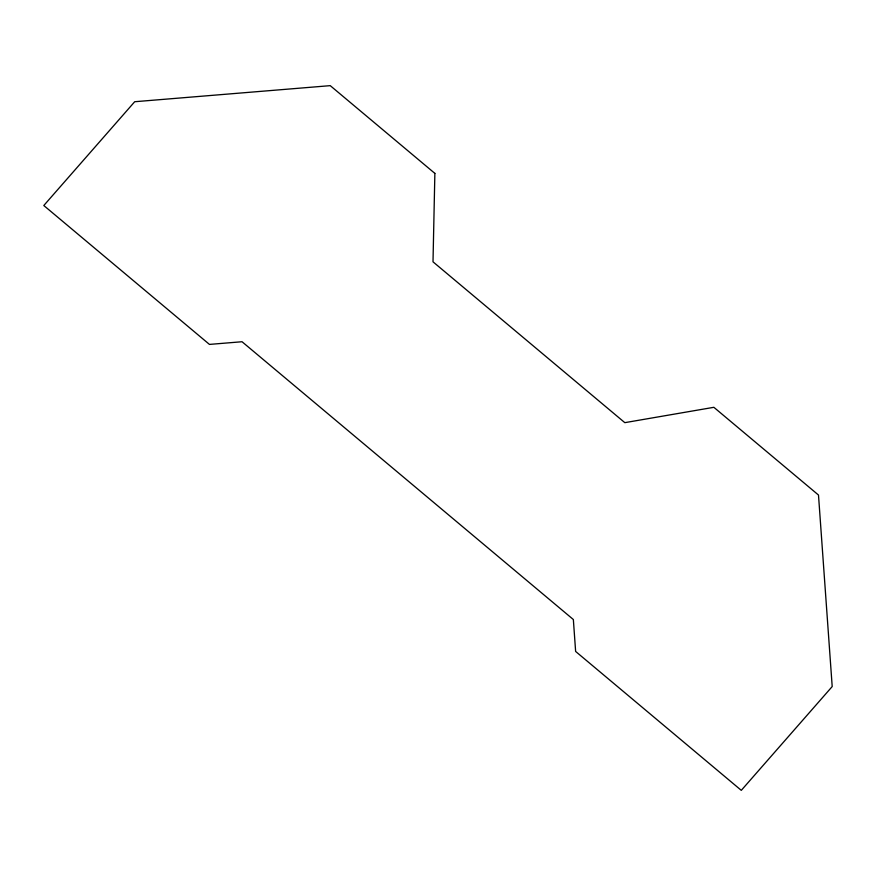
<?xml version="1.0" encoding="UTF-8"?>
<svg xmlns="http://www.w3.org/2000/svg" width="876" height="876" viewBox="0 0 876 876"><rect width="100%" height="100%" fill="white"/><g stroke="black" fill="none" stroke-linecap="round" stroke-linejoin="round"><path stroke-width="1.31" d="M434.868 173.382L433.007 261.825L624.818 422.659L713.863 407.307L818.491 495.039L832.2 686.554L741.293 790.349L575.631 651.448L573.353 619.529L242.039 341.739L209.452 344.41L43.8 205.521L134.707 101.725L330.241 85.651L434.868 173.382"/></g></svg>
